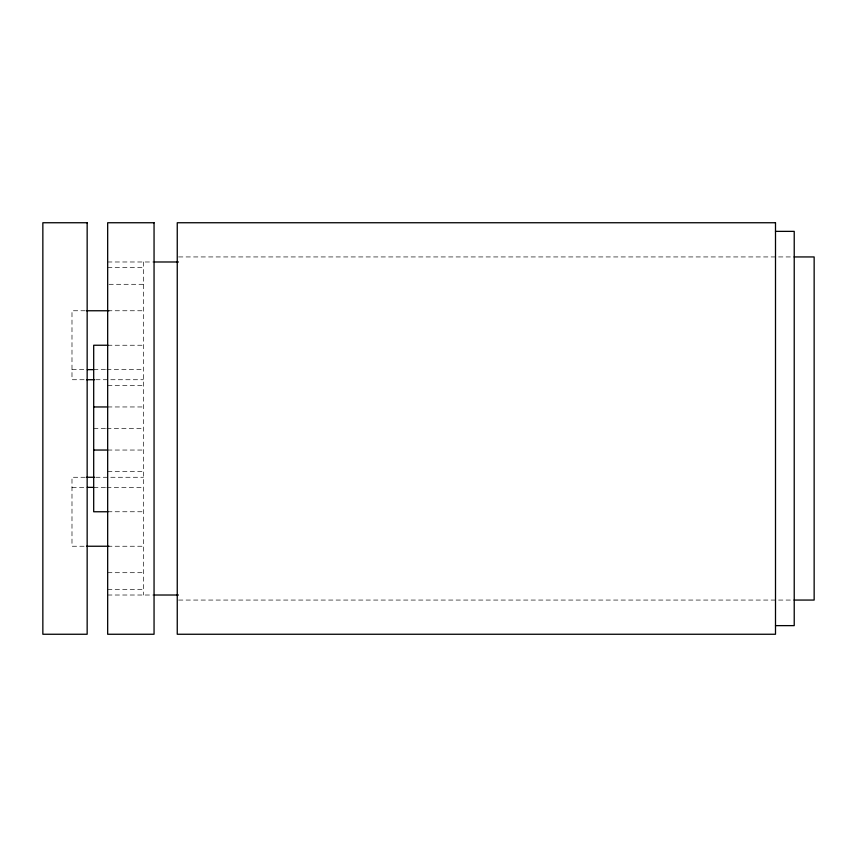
<?xml version="1.0" encoding="UTF-8"?>
<svg xmlns="http://www.w3.org/2000/svg" width="857" height="857" viewBox="0 0 857 857"><rect width="100%" height="100%" fill="white"/><g stroke="black" fill="none" stroke-linecap="round" stroke-linejoin="round"><path stroke-width="0.64" stroke-dasharray="4.29 3.21" d="M178.588 256.939L792.746 256.939M107.671 261.985L152.717 261.985M107.671 267.663L143.355 267.663M108.989 284.299L143.355 284.299M85.207 310.759L71.988 310.759L71.988 379.726L85.207 379.726M107.671 310.759L143.355 310.759M107.671 345.242L143.355 345.242M71.988 369.635L86.032 369.635M93.692 369.635L105.454 369.635M106.761 369.635L143.355 369.635M95.78 379.726L143.355 379.726M107.671 385.404L143.355 385.404M107.671 406.957L143.355 406.957M93.692 428.5L105.454 428.5M106.761 428.5L143.355 428.5M107.671 450.043L143.355 450.043M107.671 471.596L143.355 471.596M85.207 477.274L71.988 477.274L71.988 546.241L85.207 546.241M95.78 477.274L143.355 477.274M71.988 487.365L86.032 487.365M93.692 487.365L105.454 487.365M106.761 487.365L143.355 487.365M107.671 511.758L143.355 511.758M107.671 546.241L143.355 546.241M107.671 572.701L143.355 572.701M107.671 589.337L143.355 589.337M107.671 595.015L152.717 595.015M178.588 600.061L792.746 600.061M143.355 261.985L143.355 595.015"/><path stroke-width="1.29" d="M775.499 231.369L794.225 231.369L794.225 625.631L775.499 625.631M794.075 256.939L814.15 256.939L814.15 600.061L794.075 600.061M154.056 261.985L178.438 261.985M86.525 310.759L108.989 310.759M108.068 345.242L93.692 345.242L93.692 511.758L108.068 511.758M87.307 369.635L93.692 369.635M86.525 379.726L94.452 379.726M93.692 406.957L107.671 406.957M93.692 450.043L107.671 450.043M86.525 477.274L94.452 477.274M87.307 487.365L93.692 487.365M86.525 546.241L108.989 546.241M154.056 595.015L178.438 595.015M87.157 222.745L42.85 222.745L42.85 634.255L87.157 634.255L87.157 222.745M154.056 222.745L107.671 222.745L107.671 634.255L154.056 634.255L154.056 222.745M775.499 222.745L177.249 222.745L177.249 634.255L775.499 634.255L775.499 222.745"/></g></svg>
